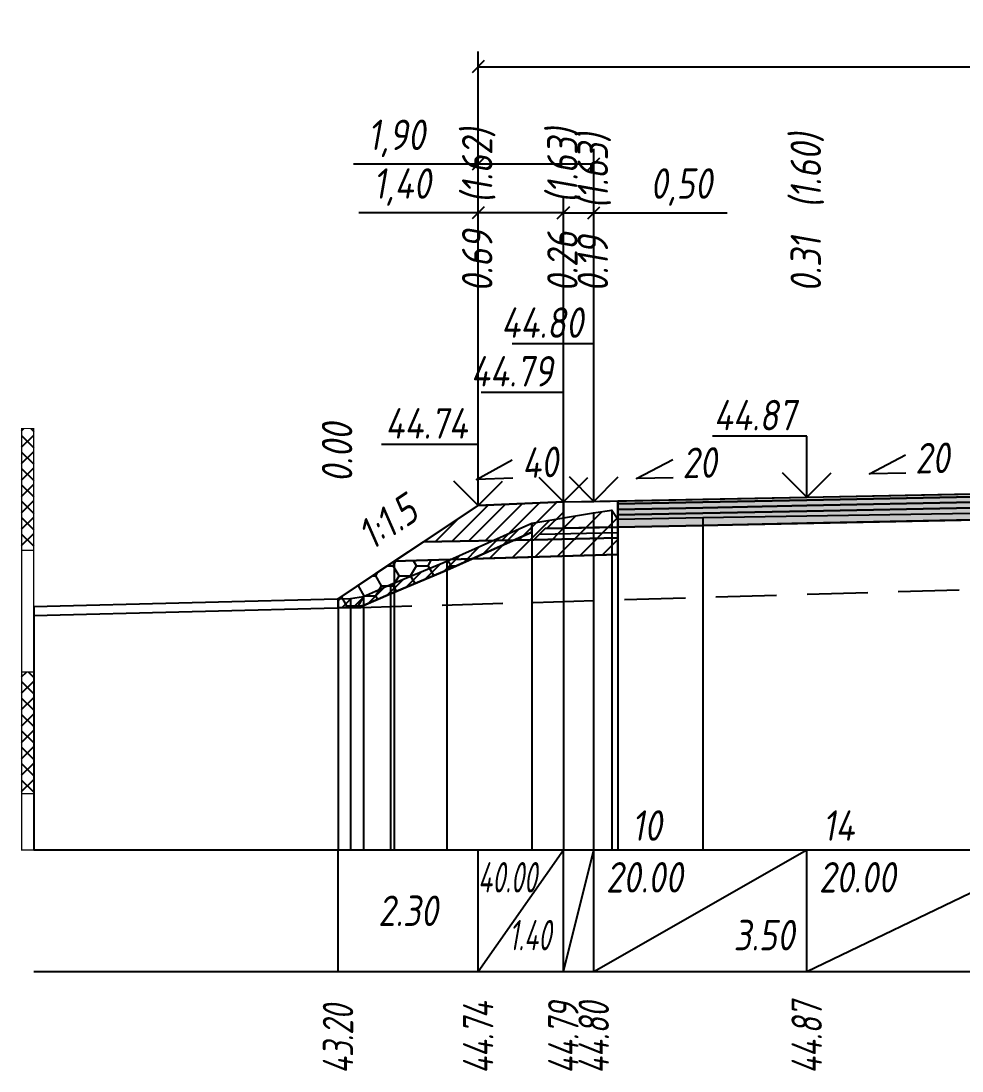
# Model space of a CAD drawing. Extents: x -717 to 1451, y -133302 to 233.
# Drawn here: x 78.9 to 156.3, y -87473.2 to -87386.9 of the extents above; entities that cross this region are included whole.
import ezdxf
from ezdxf.enums import TextEntityAlignment as Align

# ---------------------------------------------------------------- set-up
doc = ezdxf.new("R2010")
doc.units = 0
doc.linetypes.add('штриховая', pattern=[0.75, 0.5, -0.25])
for name, color, linetype in [('Интерполированный поперечник', 2, 'Continuous'), ('Код_514', 1, 'Continuous'), ('Контур_0', 7, 'Continuous'), ('Контур_2521', 7, 'Continuous'), ('Контур_2564', 7, 'Continuous'), ('Контур_2660', 7, 'Continuous'), ('Контур_2665', 7, 'Continuous'), ('Контур_400', 7, 'Continuous'), ('Контур_508', 7, 'Continuous'), ('Контур_512', 7, 'Continuous'), ('Контур_513', 7, 'Continuous'), ('Контур_818', 7, 'Continuous'), ('Красный поперечник', 1, 'Continuous'), ('Линейка абсолютных высот', 7, 'Continuous'), ('Объём_2501', 7, 'Continuous'), ('Объём_2564', 7, 'Continuous'), ('Объём_2650', 7, 'Continuous'), ('Объём_2660', 7, 'Continuous'), ('Объём_2661', 7, 'Continuous'), ('Объём_2665', 7, 'Continuous'), ('Объём_2666', 7, 'Continuous'), ('Объём_2667', 7, 'Continuous'), ('Объём_2668', 7, 'Continuous'), ('Объём_2669', 7, 'Continuous'), ('Объём_2675', 7, 'Continuous'), ('Объём_2753', 7, 'Continuous'), ('Откосы', 7, 'Continuous'), ('Отметки покрытия', 7, 'Continuous'), ('Рабочие отметки', 7, 'Continuous'), ('Рабочие отметки доп.', 7, 'Continuous'), ('Слои выравнивания', 7, 'Continuous'), ('Таблица', 7, 'Continuous'), ('Уклоны проезжей части', 7, 'Continuous'), ('Черный поперечник', 3, 'Continuous')]:
    doc.layers.add(name, color=color, linetype=linetype)
for name, color, linetype, true_color in [('Контур_2540', 2, 'Continuous', 0xffff00), ('Контур_2560', 2, 'Continuous', 0xffff00), ('Контур_2561', 7, 'Continuous', 0xff8040), ('Контур_2562', 3, 'Continuous', 0x00ff00), ('Контур_2563', 7, 'Continuous', 0xff8000), ('Контур_2570', 7, 'Continuous', 0x80ff00), ('Контур_2725', 7, 'Continuous', 0x323232), ('Контур_2736', 4, 'Continuous', 0x00ffff), ('Контур_2737', 4, 'Continuous', 0x00ffff), ('Контур_2738', 4, 'Continuous', 0x00ffff), ('Контур_2739', 4, 'Continuous', 0x00ffff), ('Контур_2741', 4, 'Continuous', 0x00ffff), ('Контур_2742', 4, 'Continuous', 0x00ffff), ('Контур_2743', 4, 'Continuous', 0x00ffff), ('Контур_2744', 7, 'Continuous', 0xa4ffff), ('Контур_2745', 7, 'Continuous', 0xa4ffff), ('Контур_2747', 4, 'Continuous', 0x00ffff), ('Контур_2748', 4, 'Continuous', 0x00ffff), ('Контур_2749', 4, 'Continuous', 0x00ffff), ('Контур_2750', 4, 'Continuous', 0x00ffff), ('Контур_2751', 4, 'Continuous', 0x00ffff), ('Контур_2752', 4, 'Continuous', 0x00ffff), ('Контур_2760', 7, 'Continuous', 0x323232), ('Контур_2761', 7, 'Continuous', 0x323232), ('Контур_2762', 7, 'Continuous', 0x323232), ('Контур_2763', 7, 'Continuous', 0x323232), ('Контур_402', 7, 'Continuous', 0xff6464), ('Контур_703', 4, 'Continuous', 0x00ffff), ('Контур_705', 4, 'Continuous', 0x00ffff), ('Контур_707', 4, 'Continuous', 0x00ffff), ('Контур_720', 131, 'Continuous', 0xaaffff), ('Объём_2500', 7, 'Continuous', 0xc0c0c0), ('Объём_2520', 7, 'Continuous', 0x80ffff), ('Объём_2540', 2, 'Continuous', 0xffff00), ('Объём_2560', 2, 'Continuous', 0xffff00), ('Объём_2561', 7, 'Continuous', 0xff8040), ('Объём_2562', 3, 'Continuous', 0x00ff00), ('Объём_2563', 7, 'Continuous', 0xff8000), ('Объём_2570', 7, 'Continuous', 0x80ff00), ('Объём_2600', 7, 'Continuous', 0x808000), ('Объём_2746', 2, 'Continuous', 0xffff00)]:
    doc.layers.add(name, color=color, linetype=linetype, true_color=true_color)
doc.styles.get("Standard").update_dxf_attribs({"font": 'txt', "height": 2.5})
doc.styles.add('М', font='romand.shx', dxfattribs={"width": 0.8, "oblique": 10, "height": 2.5})
doc.dimstyles.new('ISO-25', dxfattribs={"dimtxt": 2.5, "dimasz": 2.5, "dimexe": 1.25, "dimexo": 0.625, "dimtad": 1, "dimtxsty": 'Standard', "dimcen": 2.5, "dimadec": 0, "dimazin": 0, "dimtfac": 1, "dimtmove": 0, "dimatfit": 3, "dimfxl": 1, "dimarcsym": 0})
pattern_1 = [(45.0000013, (0, 0), (-0.67351924, 0.673519211), []), (135.0000003, (0, 0), (-0.673519222, -0.67351923), [])]

# ---------------------------------------------------------------- blocks, each defined once
blk = doc.blocks.new('_Oblique')
at = {"color": 0, "linetype": 'ByBlock', "lineweight": -2}
blk.add_line((-0.5, -0.5), (0.5, 0.5), dxfattribs=at)
blk = doc.blocks.new('*D1700')
at = {"color": 0, "lineweight": -2, "transparency": 16777216}
for p, q in [((116.516, -87426.137), (116.516, -87401.417)), ((123.516, -87425.857), (123.516, -87401.417)), ((116.516, -87402.667), (106.724, -87402.667)), ((123.516, -87402.667), (116.516, -87402.667))]:
    blk.add_line(p, q, dxfattribs=at)
at = {"layer": 'Defpoints', "color": 0, "transparency": 16777216}
for p in [(123.516, -87402.667), (116.516, -87426.762), (123.516, -87426.482)]:
    blk.add_point(p, dxfattribs=at)
at = {"color": 0, "lineweight": -2, "transparency": 16777216, "rotation": 180}
blk.add_blockref('_Oblique', (116.516, -87402.667), dxfattribs=at)
at = {"color": 0, "lineweight": -2, "transparency": 16777216}
blk.add_blockref('_Oblique', (123.516, -87402.667), dxfattribs=at)
at = {"color": 0, "transparency": 16777216, "insert": (110.264, -87400.554), "char_height": 2.5, "width": 8.75, "attachment_point": 5, "style": 'М'}
blk.add_mtext('1,40', dxfattribs=at)
blk = doc.blocks.new('*D1702')
at = {"color": 0, "lineweight": -2, "transparency": 16777216}
for p, q in [((123.516, -87425.857), (123.516, -87401.417)), ((126.016, -87425.807), (126.016, -87401.417)), ((123.516, -87402.667), (126.016, -87402.667)), ((126.016, -87402.667), (136.973, -87402.667))]:
    blk.add_line(p, q, dxfattribs=at)
at = {"layer": 'Defpoints', "color": 0, "transparency": 16777216}
for p in [(126.016, -87402.667), (123.516, -87426.482), (126.016, -87426.432)]:
    blk.add_point(p, dxfattribs=at)
at = {"color": 0, "lineweight": -2, "transparency": 16777216, "rotation": 180}
blk.add_blockref('_Oblique', (123.516, -87402.667), dxfattribs=at)
at = {"color": 0, "lineweight": -2, "transparency": 16777216}
blk.add_blockref('_Oblique', (126.016, -87402.667), dxfattribs=at)
at = {"color": 0, "transparency": 16777216, "insert": (133.212, -87400.554), "char_height": 2.5, "width": 9.16667, "attachment_point": 5, "style": 'М'}
blk.add_mtext('0,50', dxfattribs=at)
blk = doc.blocks.new('*D1705')
at = {"color": 0, "lineweight": -2, "transparency": 16777216}
for p, q in [((116.516, -87426.137), (116.516, -87397.417)), ((126.016, -87425.807), (126.016, -87397.417)), ((116.516, -87398.667), (106.268, -87398.667)), ((126.016, -87398.667), (116.516, -87398.667))]:
    blk.add_line(p, q, dxfattribs=at)
at = {"layer": 'Defpoints', "color": 0, "transparency": 16777216}
for p in [(126.016, -87398.667), (116.516, -87426.762), (126.016, -87426.432)]:
    blk.add_point(p, dxfattribs=at)
at = {"color": 0, "lineweight": -2, "transparency": 16777216, "rotation": 180}
blk.add_blockref('_Oblique', (116.516, -87398.667), dxfattribs=at)
at = {"color": 0, "lineweight": -2, "transparency": 16777216}
blk.add_blockref('_Oblique', (126.016, -87398.667), dxfattribs=at)
at = {"color": 0, "transparency": 16777216, "insert": (109.808, -87396.554), "char_height": 2.5, "width": 8.75, "attachment_point": 5, "style": 'М'}
blk.add_mtext('1,90', dxfattribs=at)
blk = doc.blocks.new('*D1706')
at = {"color": 0, "lineweight": -2, "transparency": 16777216}
for p, q in [((116.516, -87426.137), (116.516, -87389.417)), ((212.016, -87426.137), (212.016, -87389.417)), ((116.516, -87390.667), (212.016, -87390.667))]:
    blk.add_line(p, q, dxfattribs=at)
at = {"layer": 'Defpoints', "color": 0, "transparency": 16777216}
for p in [(212.016, -87390.667), (116.516, -87426.762), (212.016, -87426.762)]:
    blk.add_point(p, dxfattribs=at)
at = {"color": 0, "lineweight": -2, "transparency": 16777216, "rotation": 180}
blk.add_blockref('_Oblique', (116.516, -87390.667), dxfattribs=at)
at = {"color": 0, "lineweight": -2, "transparency": 16777216}
blk.add_blockref('_Oblique', (212.016, -87390.667), dxfattribs=at)
at = {"color": 0, "transparency": 16777216, "insert": (164.266, -87388.554), "char_height": 2.5, "width": 10.41667, "attachment_point": 5, "style": 'М'}
blk.add_mtext('19,10', dxfattribs=at)

msp = doc.modelspace()

# ---------------------------------------------------------------- hatches: boundary and pattern name
at = {"layer": 'Линейка абсолютных высот'}
h = msp.add_hatch(dxfattribs=at)
h.set_pattern_fill('ANSI37', scale=0.3, style=0)
h.set_pattern_definition(pattern_1)
h.paths.add_polyline_path([(80, -87430.388), (80, -87420.388), (79, -87420.388), (79, -87430.388)])
h = msp.add_hatch(dxfattribs=at)
h.set_pattern_fill('ANSI37', scale=0.3, style=0)
h.set_pattern_definition(pattern_1)
h.paths.add_polyline_path([(80, -87450.388), (80, -87440.388), (79, -87440.388), (79, -87450.388)])
at = {"layer": 'Объём_2563'}
h = msp.add_hatch(dxfattribs=at)
h.set_pattern_fill('ANSI31', color=256, scale=0.3)
h.paths.add_polyline_path([(116.516, -87426.7), (123.516, -87426.42), (123.516, -87428.57), (122.016, -87428.6), (121.098, -87429.518), (112.016, -87429.7)])
at = {"layer": 'Объём_2570'}
h = msp.add_hatch(dxfattribs=at)
h.set_pattern_fill('ANSI31', color=256, scale=0.2)
h.paths.add_polyline_path([(120.917, -87428.915), (113.934, -87432.027), (109.315, -87433.963), (107.107, -87434.938), (106.031, -87435.102), (105, -87435.127), (105, -87434.377), (106.031, -87434.352), (107.107, -87434.188), (109.315, -87433.213), (113.934, -87431.277), (120.917, -87428.165)])
at = {"layer": 'Объём_2600'}
h = msp.add_hatch(dxfattribs=at)
h.set_pattern_fill('ANSI31', color=6, scale=0.4)
h.paths.add_polyline_path([(128, -87427.847), (128, -87430.743), (116.009, -87431.102), (120.917, -87428.915), (120.917, -87428.165), (126.003, -87427.301), (127.5, -87427.097)])
h = msp.add_hatch(dxfattribs=at)
h.set_pattern_fill('HONEY', color=5, scale=0.3)
h.paths.add_polyline_path([(105, -87434.377), (109.625, -87431.294), (116.009, -87431.102), (113.934, -87432.027), (109.315, -87433.963), (107.107, -87434.938), (106.031, -87435.102), (105, -87435.127)])
at = {"layer": 'Слои выравнивания'}
for color, points in [(2, [(128, -87426.33), (134.967, -87426.191), (143.516, -87426.02), (157.18, -87425.747), (164.266, -87425.605), (164.266, -87425.855), (157.18, -87425.997), (143.516, -87426.27), (134.967, -87426.441), (128, -87426.58)]), (3, [(128, -87426.58), (134.967, -87426.441), (143.516, -87426.27), (157.18, -87425.997), (164.266, -87425.855), (164.266, -87426.305), (157.18, -87426.447), (143.516, -87426.72), (134.967, -87426.891), (128, -87427.03)]), (4, [(128, -87427.03), (134.967, -87426.891), (143.516, -87426.72), (157.18, -87426.447), (164.266, -87426.305), (164.266, -87426.755), (157.18, -87426.897), (143.516, -87427.17), (134.967, -87427.341), (128, -87427.48)]), (5, [(128, -87427.48), (134.967, -87427.341), (143.516, -87427.17), (157.18, -87426.897), (164.266, -87426.755), (164.266, -87427.755), (157.18, -87427.897), (143.516, -87428.17), (134.967, -87428.341), (128, -87428.48)])]:
    msp.add_hatch(color=color, dxfattribs=at).paths.add_polyline_path(points)

# ---------------------------------------------------------------- linework, layer by layer
at = {"layer": 'Интерполированный поперечник', "linetype": 'штриховая', "ltscale": 10, "flags": 128}
msp.add_lwpolyline([(106.056, -87435.115), (209.4, -87432.035)], dxfattribs=at)
at = {"layer": 'Код_514'}
for p, q in [((105, -87465), (105, -87455)), ((116.516, -87465), (116.516, -87455)), ((116.516, -87465), (123.516, -87455)), ((123.516, -87465), (123.516, -87455)), ((123.516, -87465), (126.016, -87455)), ((126.016, -87465), (126.016, -87455)), ((126.016, -87465), (143.516, -87455)), ((143.516, -87465), (143.516, -87455)), ((143.516, -87465), (164.266, -87455))]:
    msp.add_line(p, q, dxfattribs=at)
at = {"layer": 'Контур_0', "flags": 128}
for points in [[(126.016, -87428.52), (123.516, -87428.57), (123.516, -87426.42), (128, -87426.33), (128, -87428.48), (126.016, -87428.52), (126.016, -87428.52)], [(116.516, -87426.7), (105, -87434.377), (105, -87434.377), (105, -87434.377), (105, -87434.377), (105, -87434.377), (105, -87434.377), (105, -87434.377), (105, -87434.377), (105, -87434.377), (105, -87434.377), (105, -87434.377), (105, -87434.377), (105, -87434.377), (105, -87434.377), (105, -87434.377)], [(116.516, -87426.7), (105, -87434.377), (105, -87434.377), (105, -87434.377), (105, -87434.377), (105, -87434.377), (105, -87434.377), (105, -87434.377), (105, -87434.377), (105, -87434.377), (105, -87434.377), (105, -87434.377), (105, -87434.377), (105, -87434.377), (105, -87434.377), (105, -87434.377), (105, -87434.377), (105, -87434.377), (105, -87434.377), (105, -87434.377), (105, -87434.377), (105, -87434.377), (105, -87434.377), (105, -87434.377), (105, -87434.377), (105, -87434.377), (105, -87434.377), (105, -87434.377), (105, -87434.377), (105, -87434.377)], [(112.016, -87429.7), (121.098, -87429.518), (122.016, -87428.6), (123.516, -87428.57)], [(122.016, -87428.6), (128, -87428.48), (128, -87429.38), (121.098, -87429.518), (122.016, -87428.6), (122.016, -87428.6)]]:
    msp.add_lwpolyline(points, dxfattribs=at)
at = {"layer": 'Контур_2521', "color": 250, "flags": 128}
msp.add_lwpolyline([(121.557, -87429.059), (128, -87428.93)], dxfattribs=at)
at = {"layer": 'Контур_2540', "flags": 128}
msp.add_lwpolyline([(121.098, -87429.518), (128, -87429.38), (128, -87430.743), (109.625, -87431.294), (112.016, -87429.7), (121.098, -87429.518), (121.098, -87429.518)], dxfattribs=at)
at = {"layer": 'Контур_2560', "flags": 128}
msp.add_lwpolyline([(116.516, -87426.7), (116.516, -87426.7), (116.516, -87426.7), (123.516, -87426.42)], dxfattribs=at)
at = {"layer": 'Контур_2561', "flags": 128}
msp.add_lwpolyline([(123.516, -87426.42), (123.516, -87426.42), (116.516, -87426.7), (116.516, -87426.7), (123.516, -87426.42)], dxfattribs=at)
at = {"layer": 'Контур_2562', "flags": 128}
msp.add_lwpolyline([(116.516, -87426.7), (116.516, -87426.7), (116.516, -87426.7), (116.516, -87426.7), (116.516, -87426.7)], dxfattribs=at)
at = {"layer": 'Контур_2563', "flags": 128}
msp.add_lwpolyline([(116.516, -87426.7), (123.516, -87426.42), (123.516, -87428.57), (122.016, -87428.6), (121.098, -87429.518), (112.016, -87429.7), (116.516, -87426.7), (116.516, -87426.7)], dxfattribs=at)
at = {"layer": 'Контур_2564', "flags": 128}
msp.add_lwpolyline([(116.516, -87426.7), (123.516, -87426.42)], dxfattribs=at)
at = {"layer": 'Контур_2570', "flags": 128}
msp.add_lwpolyline([(80, -87435.75), (106.031, -87435.102), (107.107, -87434.938), (107.107, -87434.938), (109.315, -87433.963), (113.934, -87432.027), (120.917, -87428.915), (120.917, -87428.165), (126.003, -87427.301), (127.5, -87427.097), (128, -87427.847), (134.967, -87427.703), (157.18, -87427.348)], dxfattribs=at)
at = {"layer": 'Контур_2660', "flags": 128}
msp.add_lwpolyline([(109.625, -87431.294), (128, -87430.743)], dxfattribs=at)
at = {"layer": 'Контур_2665', "flags": 128}
msp.add_lwpolyline([(116.516, -87426.7), (116.516, -87426.7)], dxfattribs=at)
at = {"layer": 'Контур_2725', "flags": 128}
msp.add_lwpolyline([(128, -87428.48), (134.967, -87428.341), (143.516, -87428.17), (157.18, -87427.897), (164.266, -87427.755), (178.61, -87428.042), (185.016, -87428.17), (186.247, -87428.194)], dxfattribs=at)
at = {"layer": 'Контур_2736', "flags": 128}
msp.add_lwpolyline([(116.516, -87426.7), (105, -87434.377)], dxfattribs=at)
at = {"layer": 'Контур_2737', "flags": 128}
msp.add_lwpolyline([(105, -87434.377), (105, -87434.377)], dxfattribs=at)
at = {"layer": 'Контур_2738', "flags": 128}
msp.add_lwpolyline([(105, -87434.377), (105, -87434.377)], dxfattribs=at)
at = {"layer": 'Контур_2739', "flags": 128}
msp.add_lwpolyline([(105, -87434.377), (105, -87434.377)], dxfattribs=at)
at = {"layer": 'Контур_2741', "flags": 128}
msp.add_lwpolyline([(105, -87434.377), (105, -87434.377)], dxfattribs=at)
at = {"layer": 'Контур_2742', "flags": 128}
msp.add_lwpolyline([(105, -87434.377), (105, -87434.377)], dxfattribs=at)
at = {"layer": 'Контур_2743', "flags": 128}
msp.add_lwpolyline([(105, -87434.377), (105, -87434.377)], dxfattribs=at)
at = {"layer": 'Контур_2744', "flags": 128}
msp.add_lwpolyline([(105, -87434.377), (105, -87434.377)], dxfattribs=at)
msp.add_lwpolyline([(105, -87434.377), (105, -87434.377)], dxfattribs=at)
msp.add_lwpolyline([(105, -87434.377), (105, -87434.377)], dxfattribs=at)
msp.add_lwpolyline([(105, -87434.377), (105, -87434.377)], dxfattribs=at)
msp.add_lwpolyline([(105, -87434.377), (105, -87434.377)], dxfattribs=at)
msp.add_lwpolyline([(105, -87434.377), (105, -87434.377)], dxfattribs=at)
at = {"layer": 'Контур_2745', "flags": 128}
msp.add_lwpolyline([(105, -87434.377), (105, -87434.377)], dxfattribs=at)
msp.add_lwpolyline([(105, -87434.377), (105, -87434.377)], dxfattribs=at)
msp.add_lwpolyline([(105, -87434.377), (105, -87434.377)], dxfattribs=at)
msp.add_lwpolyline([(105, -87434.377), (105, -87434.377)], dxfattribs=at)
msp.add_lwpolyline([(105, -87434.377), (105, -87434.377)], dxfattribs=at)
msp.add_lwpolyline([(105, -87434.377), (105, -87434.377)], dxfattribs=at)
at = {"layer": 'Контур_2747', "flags": 128}
msp.add_lwpolyline([(105, -87434.377), (105, -87434.377)], dxfattribs=at)
at = {"layer": 'Контур_2748', "flags": 128}
msp.add_lwpolyline([(105, -87434.377), (105, -87434.377)], dxfattribs=at)
at = {"layer": 'Контур_2749', "flags": 128}
msp.add_lwpolyline([(105, -87434.377), (105, -87434.377)], dxfattribs=at)
at = {"layer": 'Контур_2750', "flags": 128}
msp.add_lwpolyline([(105, -87434.377), (105, -87434.377)], dxfattribs=at)
at = {"layer": 'Контур_2751', "flags": 128}
msp.add_lwpolyline([(105, -87434.377), (105, -87434.377)], dxfattribs=at)
at = {"layer": 'Контур_2752', "flags": 128}
msp.add_lwpolyline([(105, -87434.377), (105, -87434.377)], dxfattribs=at)
at = {"layer": 'Контур_2760', "flags": 128}
msp.add_lwpolyline([(128, -87426.33), (134.967, -87426.191), (143.516, -87426.02), (157.18, -87425.747), (164.266, -87425.605), (178.61, -87425.892), (185.016, -87426.02), (186.247, -87426.044)], dxfattribs=at)
at = {"layer": 'Контур_2761', "flags": 128}
msp.add_lwpolyline([(128, -87426.58), (134.967, -87426.441), (143.516, -87426.27), (157.18, -87425.997), (164.266, -87425.855), (178.61, -87426.142), (185.016, -87426.27), (186.247, -87426.294)], dxfattribs=at)
at = {"layer": 'Контур_2762', "flags": 128}
msp.add_lwpolyline([(128, -87427.03), (134.967, -87426.891), (143.516, -87426.72), (157.18, -87426.447), (164.266, -87426.305), (178.61, -87426.592), (185.016, -87426.72), (186.247, -87426.744)], dxfattribs=at)
at = {"layer": 'Контур_2763', "flags": 128}
msp.add_lwpolyline([(128, -87427.48), (134.967, -87427.341), (143.516, -87427.17), (157.18, -87426.897), (164.266, -87426.755), (178.61, -87427.042), (185.016, -87427.17), (186.247, -87427.194)], dxfattribs=at)
at = {"layer": 'Контур_400', "flags": 128}
msp.add_lwpolyline([(123.516, -87426.42), (126.016, -87426.37), (126.016, -87426.37), (126.016, -87426.37), (126.016, -87426.37), (126.016, -87426.37), (126.016, -87426.37), (143.516, -87426.02), (164.266, -87425.605)], dxfattribs=at)
at = {"layer": 'Контур_402', "flags": 128}
msp.add_lwpolyline([(109.625, -87431.294), (128, -87430.743), (128, -87428.48), (164.266, -87427.755), (186.247, -87428.194), (186.247, -87430.314), (217.02, -87431.237)], dxfattribs=at)
at = {"layer": 'Контур_508', "flags": 128}
msp.add_lwpolyline([(105, -87434.377), (109.625, -87431.294), (128, -87430.743), (128, -87428.48), (164.266, -87427.755), (186.247, -87428.194), (186.247, -87430.314), (217.02, -87431.237), (218.486, -87432.215), (218.789, -87432.215), (220.789, -87432.215), (221.091, -87432.215), (224.539, -87429.916), (224.539, -87428.715), (225.447, -87428.109)], dxfattribs=at)
at = {"layer": 'Контур_512', "flags": 128}
msp.add_lwpolyline([(105, -87434.377), (109.625, -87431.294), (128, -87430.743)], dxfattribs=at)
at = {"layer": 'Контур_513', "flags": 128}
msp.add_lwpolyline([(105, -87434.377), (109.625, -87431.294), (128, -87430.743), (128, -87428.48), (164.266, -87427.755), (186.247, -87428.194), (186.247, -87430.314), (217.02, -87431.237), (218.486, -87432.215), (218.789, -87432.215), (220.789, -87432.215), (221.091, -87432.215), (224.539, -87429.916), (224.539, -87428.715), (225.447, -87428.109)], dxfattribs=at)
at = {"layer": 'Контур_703', "flags": 128}
for points in [[(116.516, -87426.7), (105, -87434.377)], [(105, -87434.377), (105, -87434.377)]]:
    msp.add_lwpolyline(points, dxfattribs=at)
at = {"layer": 'Контур_705', "flags": 128}
msp.add_lwpolyline([(105, -87434.377), (105, -87434.377)], dxfattribs=at)
at = {"layer": 'Контур_707', "flags": 128}
msp.add_lwpolyline([(105, -87434.377), (105, -87434.377)], dxfattribs=at)
at = {"layer": 'Контур_720', "flags": 128}
msp.add_lwpolyline([(105, -87434.377), (105, -87434.377)], dxfattribs=at)
at = {"layer": 'Контур_818', "flags": 128}
msp.add_lwpolyline([(105, -87435.127), (106.031, -87435.102), (107.107, -87434.938), (107.107, -87434.938), (109.315, -87433.963), (113.934, -87432.027), (120.917, -87428.915), (120.917, -87428.165), (126.003, -87427.301), (127.5, -87427.097), (128, -87427.847), (134.967, -87427.703), (157.18, -87427.348)], dxfattribs=at)
at = {"layer": 'Красный поперечник'}
for p, q in [((123.516, -87426.42), (126.016, -87426.37)), ((126.016, -87426.37), (143.516, -87426.02)), ((143.516, -87426.02), (164.266, -87425.605)), ((105, -87434.377), (116.516, -87426.7)), ((116.516, -87426.7), (123.516, -87426.42)), ((109.625, -87431.294), (109.625, -87455)), ((128, -87430.743), (128, -87455)), ((105, -87434.377), (105, -87455))]:
    msp.add_line(p, q, dxfattribs=at)
at = {"layer": 'Линейка абсолютных высот', "color": 7, "const_width": 0.1, "flags": 128}
for points in [[(80, -87430.388), (80, -87420.388), (79, -87420.388), (79, -87430.388), (80, -87430.388)], [(80, -87440.388), (80, -87430.388), (79, -87430.388), (79, -87440.388), (80, -87440.388)], [(80, -87450.388), (80, -87440.388), (79, -87440.388), (79, -87450.388), (80, -87450.388)], [(80, -87455), (80, -87450.388), (79, -87450.388), (79, -87455), (80, -87455)]]:
    msp.add_lwpolyline(points, dxfattribs=at)
at = {"layer": 'Объём_2500', "flags": 128}
msp.add_lwpolyline([(126.016, -87428.52), (123.516, -87428.57), (123.516, -87426.42), (128, -87426.33), (128, -87428.48), (126.016, -87428.52), (126.016, -87428.52)], dxfattribs=at)
at = {"layer": 'Объём_2501', "flags": 128}
msp.add_lwpolyline([(123.516, -87426.42), (126.016, -87426.37), (126.016, -87426.37), (126.016, -87426.37), (126.016, -87426.37), (126.016, -87426.37), (126.016, -87426.37), (143.516, -87426.02), (164.266, -87425.605)], dxfattribs=at)
at = {"layer": 'Объём_2520', "color": 250, "flags": 128}
msp.add_lwpolyline([(122.016, -87428.6), (128, -87428.48), (128, -87429.38), (121.098, -87429.518), (122.016, -87428.6), (122.016, -87428.6)], dxfattribs=at)
at = {"layer": 'Объём_2540', "flags": 128}
msp.add_lwpolyline([(121.098, -87429.518), (128, -87429.38), (128, -87430.743), (109.625, -87431.294), (112.016, -87429.7), (121.098, -87429.518), (121.098, -87429.518)], dxfattribs=at)
at = {"layer": 'Объём_2560', "flags": 128}
msp.add_lwpolyline([(116.516, -87426.7), (116.516, -87426.7), (116.516, -87426.7), (123.516, -87426.42)], dxfattribs=at)
at = {"layer": 'Объём_2561', "flags": 128}
msp.add_lwpolyline([(123.516, -87426.42), (123.516, -87426.42), (116.516, -87426.7), (116.516, -87426.7), (123.516, -87426.42)], dxfattribs=at)
at = {"layer": 'Объём_2562', "flags": 128}
msp.add_lwpolyline([(116.516, -87426.7), (116.516, -87426.7), (116.516, -87426.7), (116.516, -87426.7), (116.516, -87426.7)], dxfattribs=at)
at = {"layer": 'Объём_2563', "color": 250, "flags": 128}
msp.add_lwpolyline([(116.516, -87426.7), (123.516, -87426.42), (123.516, -87428.57), (122.016, -87428.6), (121.098, -87429.518), (112.016, -87429.7), (116.516, -87426.7), (116.516, -87426.7)], dxfattribs=at)
at = {"layer": 'Объём_2564', "flags": 128}
msp.add_lwpolyline([(116.516, -87426.7), (123.516, -87426.42)], dxfattribs=at)
at = {"layer": 'Объём_2570', "flags": 128}
msp.add_lwpolyline([(120.917, -87428.915), (113.934, -87432.027), (109.315, -87433.963), (107.107, -87434.938), (106.031, -87435.102), (105, -87435.127), (105, -87434.377), (106.031, -87434.352), (107.107, -87434.188), (109.315, -87433.213), (113.934, -87431.277), (120.917, -87428.165), (120.917, -87428.915), (120.917, -87428.915)], dxfattribs=at)
at = {"layer": 'Объём_2600', "color": 5, "flags": 128}
msp.add_lwpolyline([(105, -87434.377), (109.625, -87431.294), (116.009, -87431.102), (113.934, -87432.027), (109.315, -87433.963), (107.107, -87434.938), (106.031, -87435.102), (105, -87435.127), (105, -87434.377), (105, -87434.377)], dxfattribs=at)
at = {"layer": 'Объём_2650', "color": 6, "flags": 128}
msp.add_lwpolyline([(128, -87427.847), (128, -87430.743), (116.009, -87431.102), (120.917, -87428.915), (120.917, -87428.165), (126.003, -87427.301), (127.5, -87427.097), (128, -87427.847), (128, -87427.847)], dxfattribs=at)
at = {"layer": 'Объём_2660', "flags": 128}
msp.add_lwpolyline([(109.625, -87431.294), (128, -87430.743)], dxfattribs=at)
at = {"layer": 'Объём_2661', "flags": 128}
msp.add_lwpolyline([(116.516, -87426.7), (105, -87434.377)], dxfattribs=at)
at = {"layer": 'Объём_2665', "flags": 128}
msp.add_lwpolyline([(116.516, -87426.7), (116.516, -87426.7)], dxfattribs=at)
at = {"layer": 'Объём_2666', "flags": 128}
msp.add_lwpolyline([(116.516, -87426.7), (105, -87434.377)], dxfattribs=at)
at = {"layer": 'Объём_2667', "flags": 128}
msp.add_lwpolyline([(105, -87434.377), (105, -87434.377)], dxfattribs=at)
msp.add_lwpolyline([(105, -87434.377), (105, -87434.377)], dxfattribs=at)
at = {"layer": 'Объём_2668', "flags": 128}
msp.add_lwpolyline([(105, -87434.377), (105, -87434.377)], dxfattribs=at)
msp.add_lwpolyline([(105, -87434.377), (105, -87434.377)], dxfattribs=at)
at = {"layer": 'Объём_2669', "flags": 128}
msp.add_lwpolyline([(105, -87434.377), (105, -87434.377)], dxfattribs=at)
msp.add_lwpolyline([(105, -87434.377), (105, -87434.377)], dxfattribs=at)
at = {"layer": 'Объём_2675', "flags": 128}
msp.add_lwpolyline([(105, -87434.377), (105, -87434.377)], dxfattribs=at)
msp.add_lwpolyline([(105, -87434.377), (105, -87434.377)], dxfattribs=at)
msp.add_lwpolyline([(105, -87434.377), (105, -87434.377)], dxfattribs=at)
msp.add_lwpolyline([(105, -87434.377), (105, -87434.377)], dxfattribs=at)
msp.add_lwpolyline([(105, -87434.377), (105, -87434.377)], dxfattribs=at)
msp.add_lwpolyline([(105, -87434.377), (105, -87434.377)], dxfattribs=at)
msp.add_lwpolyline([(105, -87434.377), (105, -87434.377)], dxfattribs=at)
msp.add_lwpolyline([(105, -87434.377), (105, -87434.377)], dxfattribs=at)
msp.add_lwpolyline([(105, -87434.377), (105, -87434.377)], dxfattribs=at)
msp.add_lwpolyline([(105, -87434.377), (105, -87434.377)], dxfattribs=at)
msp.add_lwpolyline([(105, -87434.377), (105, -87434.377)], dxfattribs=at)
msp.add_lwpolyline([(105, -87434.377), (105, -87434.377)], dxfattribs=at)
at = {"layer": 'Объём_2746', "flags": 128}
msp.add_lwpolyline([(126.003, -87427.301), (127.5, -87427.097), (128, -87427.847), (128, -87430.743), (116.009, -87431.102), (120.917, -87428.915), (120.917, -87428.165), (126.003, -87427.301), (126.003, -87427.301)], dxfattribs=at)
at = {"layer": 'Объём_2753', "flags": 128}
msp.add_lwpolyline([(128, -87426.33), (128, -87426.33)], dxfattribs=at)
at = {"layer": 'Откосы', "color": 1, "flags": 128}
for points in [[(119.379, -87424.455), (116.381, -87424.574), (119.319, -87422.956)], [(132.541, -87424.428), (129.541, -87424.488), (132.511, -87422.928)], [(151.666, -87424.046), (148.666, -87424.106), (151.636, -87422.546)]]:
    msp.add_lwpolyline(points, dxfattribs=at)
at = {"layer": 'Отметки покрытия', "color": 1}
for p, q in [((126.016, -87413.42), (119.316, -87413.42)), ((126.016, -87426.37), (126.016, -87413.42)), ((123.516, -87417.42), (116.766, -87417.42)), ((123.516, -87426.42), (123.516, -87417.42)), ((143.516, -87421.02), (135.766, -87421.02)), ((143.516, -87426.02), (143.516, -87421.02)), ((116.516, -87421.7), (108.566, -87421.7)), ((116.516, -87426.7), (116.516, -87421.7)), ((123.516, -87426.42), (121.516, -87424.42)), ((123.516, -87426.42), (125.516, -87424.42)), ((126.016, -87426.37), (124.016, -87424.37)), ((126.016, -87426.37), (128.016, -87424.37)), ((143.516, -87426.02), (141.516, -87424.02)), ((143.516, -87426.02), (145.516, -87424.02)), ((116.516, -87426.7), (114.516, -87424.7)), ((116.516, -87426.7), (118.516, -87424.7))]:
    msp.add_line(p, q, dxfattribs=at)
at = {"layer": 'Слои выравнивания'}
for p, q in [((128, -87426.33), (128, -87455)), ((123.516, -87426.42), (123.516, -87455))]:
    msp.add_line(p, q, dxfattribs=at)
at = {"layer": 'Слои выравнивания', "color": 2, "flags": 128}
msp.add_lwpolyline([(128, -87426.33), (134.967, -87426.191), (143.516, -87426.02), (157.18, -87425.747), (164.266, -87425.605), (164.266, -87425.855), (157.18, -87425.997), (143.516, -87426.27), (134.967, -87426.441), (128, -87426.58)], close=True, dxfattribs=at)
at = {"layer": 'Слои выравнивания', "color": 3, "flags": 128}
msp.add_lwpolyline([(128, -87426.58), (134.967, -87426.441), (143.516, -87426.27), (157.18, -87425.997), (164.266, -87425.855), (164.266, -87426.305), (157.18, -87426.447), (143.516, -87426.72), (134.967, -87426.891), (128, -87427.03)], close=True, dxfattribs=at)
at = {"layer": 'Слои выравнивания', "color": 4, "flags": 128}
msp.add_lwpolyline([(128, -87427.03), (134.967, -87426.891), (143.516, -87426.72), (157.18, -87426.447), (164.266, -87426.305), (164.266, -87426.755), (157.18, -87426.897), (143.516, -87427.17), (134.967, -87427.341), (128, -87427.48)], close=True, dxfattribs=at)
at = {"layer": 'Слои выравнивания', "color": 5, "flags": 128}
msp.add_lwpolyline([(128, -87427.48), (134.967, -87427.341), (143.516, -87427.17), (157.18, -87426.897), (164.266, -87426.755), (164.266, -87427.755), (157.18, -87427.897), (143.516, -87428.17), (134.967, -87428.341), (128, -87428.48)], close=True, dxfattribs=at)
at = {"layer": 'Таблица'}
for p, q in [((80, -87455), (250.447, -87455)), ((80, -87465), (250.447, -87465))]:
    msp.add_line(p, q, dxfattribs=at)
at = {"layer": 'Черный поперечник', "color": 7}
for p, q in [((127.5, -87427.097), (127.5, -87455)), ((126.003, -87427.301), (126.003, -87455)), ((128, -87427.847), (128, -87455)), ((134.967, -87427.703), (134.967, -87455)), ((120.917, -87428.165), (120.917, -87455)), ((113.934, -87431.277), (113.934, -87455)), ((109.315, -87433.213), (109.315, -87455)), ((80, -87435), (80, -87455)), ((106.031, -87434.352), (106.031, -87455)), ((107.107, -87434.188), (107.107, -87455))]:
    msp.add_line(p, q, dxfattribs=at)
at = {"layer": 'Черный поперечник', "flags": 128}
msp.add_lwpolyline([(80, -87435), (106.031, -87434.352), (107.107, -87434.188), (109.315, -87433.213), (113.934, -87431.277), (120.917, -87428.165), (126.003, -87427.301), (127.5, -87427.097), (128, -87427.847), (134.967, -87427.703), (157.18, -87427.348)], dxfattribs=at)

# ---------------------------------------------------------------- texts
at = {"layer": 'Код_514', "style": 'М', "oblique": 10}
for s, width, p in [('40.00', 0.6, (116.489, -87456)), ('20.00', 0.8, (127.016, -87456)), ('20.00', 0.8, (144.516, -87456))]:
    msp.add_text(s, height=2.5, dxfattribs=dict(at, width=width)).set_placement(p, align=Align.TOP_LEFT)
at = {"layer": 'Код_514', "style": 'М', "oblique": 10, "width": 0.8}
msp.add_text('2.30', height=2.5, dxfattribs=at).set_placement((110.758, -87460), align=Align.MIDDLE_CENTER)
at = {"layer": 'Код_514', "style": 'М', "oblique": 10}
for s, width, p in [('1.40', 0.6, (122.516, -87464)), ('3.50', 0.8, (142.516, -87464))]:
    msp.add_text(s, height=2.5, dxfattribs=dict(at, width=width)).set_placement(p, align=Align.BOTTOM_RIGHT)
at = {"layer": 'Код_514', "style": 'М', "oblique": 10, "width": 0.7}
for s, p in [('43.20', (105, -87473.382)), ('44.74', (116.516, -87473.382)), ('44.79', (123.516, -87473.382)), ('44.80', (126.016, -87473.382)), ('44.87', (143.516, -87473.382))]:
    msp.add_text(s, height=2.5, rotation=90, dxfattribs=at).set_placement(p, align=Align.MIDDLE_LEFT)
at = {"layer": 'Отметки покрытия', "color": 1, "style": 'М', "oblique": 10, "width": 0.8}
for s, p in [('44.80', (125.158, -87413.688)), ('44.79', (122.658, -87417.688)), ('44.87', (142.658, -87421.288)), ('44.74', (115.658, -87421.968))]:
    msp.add_text(s, height=2.5, dxfattribs=at).set_placement(p, align=Align.BOTTOM_RIGHT)
at = {"layer": 'Рабочие отметки', "color": 1, "style": 'М', "oblique": 10, "width": 0.8}
for s, p in [('0.69', (116.438, -87409.17)), ('0.26', (123.438, -87409.17)), ('0.19', (125.938, -87409.17)), ('0.31', (143.438, -87409.17)), ('0.00', (104.922, -87424.808))]:
    msp.add_text(s, height=2.5, rotation=90, dxfattribs=at).set_placement(p, align=Align.MIDDLE_LEFT)
at = {"layer": 'Рабочие отметки доп.', "color": 1, "style": 'М', "oblique": 10, "width": 0.8}
for s, p in [('(1.62)', (116.438, -87401.87)), ('(1.63)', (123.438, -87401.87)), ('(1.63)', (125.938, -87402.32)), ('(1.60)', (143.438, -87402.27))]:
    msp.add_text(s, height=2.5, rotation=90, dxfattribs=at).set_placement(p, align=Align.MIDDLE_LEFT)
at = {"layer": 'Слои выравнивания', "style": 'М', "oblique": 10, "width": 0.8}
for s, p in [('10', (130.377, -87455)), ('14', (146.133, -87455))]:
    msp.add_text(s, height=2.5, dxfattribs=at).set_placement(p, align=Align.BOTTOM_CENTER)
at = {"layer": 'Уклоны проезжей части', "color": 1, "style": 'М', "oblique": 10, "width": 0.8}
for s, rotation, p in [('40', 2.29061, (121.683, -87425.171)), ('20', 1.14576, (134.746, -87425.195)), ('20', 1.14576, (153.871, -87424.812)), ('1:1.5', 33.69007, (110.204, -87429.707))]:
    msp.add_text(s, height=2.5, rotation=rotation, dxfattribs=at).set_placement(p, align=Align.BOTTOM_CENTER)

# ---------------------------------------------------------------- dimensions: what is measured, and where the dimension line sits
at = {"color": 5}
dim = msp.add_linear_dim(base=(212.016, -87390.667), p1=(116.516, -87426.762), p2=(212.016, -87426.762), angle=180, dimstyle='ISO-25', override={"dimasz": 1, "dimlfac": 0.2, "dimzin": 0, "dimtxsty": 'М', "dimblk1": 'Oblique', "dimblk2": 'Oblique', "dimsah": 1}, dxfattribs=at)
dim.commit()
dim.dimension.update_dxf_attribs({"geometry": '*D1706', "text_midpoint": (164.266, -87388.554)})
for base, p1, p2, picture, middle in [((126.016, -87398.667), (116.516, -87426.762), (126.016, -87426.432), '*D1705', (109.808, -87398.667)), ((123.516, -87402.667), (116.516, -87426.762), (123.516, -87426.482), '*D1700', (110.264, -87402.667)), ((126.016, -87402.667), (123.516, -87426.482), (126.016, -87426.432), '*D1702', (133.212, -87402.667))]:
    dim = msp.add_linear_dim(base=base, p1=p1, p2=p2, angle=180, dimstyle='ISO-25', override={"dimasz": 1, "dimlfac": 0.2, "dimzin": 0, "dimtxsty": 'М', "dimblk1": 'Oblique', "dimblk2": 'Oblique', "dimsah": 1}, dxfattribs=at)
    dim.commit()
    dim.dimension.update_dxf_attribs({"geometry": picture, "text_midpoint": middle, "dimtype": 160})

doc.saveas('drawing.dxf')
